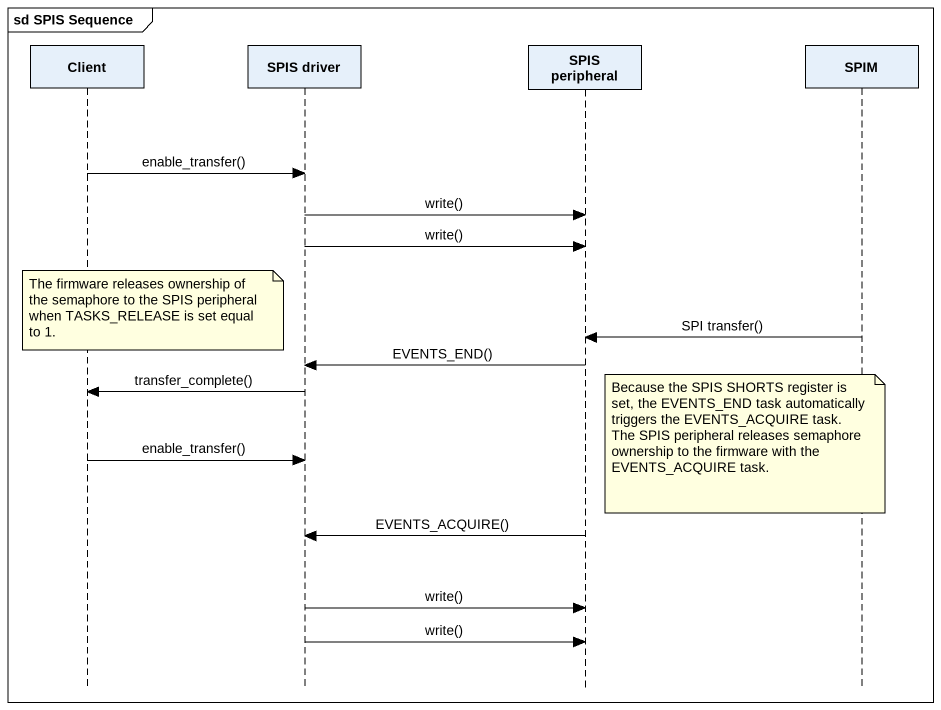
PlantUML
@startuml
mainframe sd SPIS Sequence
hide footbox
participant Client
participant "SPIS driver" as SPIS_driver
participant "SPIS peripheral" as SPIS_peripheral
participant SPIM

Client -> SPIS_driver : enable_transfer()
SPIS_driver -> SPIS_peripheral : write()
SPIS_driver -> SPIS_peripheral : write()
note over Client : The firmware releases ownership of the semaphore to the SPIS peripheral when TASKS_RELEASE is set equal to 1.
SPIM -> SPIS_peripheral : SPI transfer()
SPIS_peripheral -> SPIS_driver : EVENTS_END()
SPIS_driver -> Client : transfer_complete()
note over SPIM
  Because the SPIS SHORTS register is set, the EVENTS_END task automatically triggers the EVENTS_ACQUIRE task.
  The SPIS peripheral releases semaphore ownership to the firmware with the EVENTS_ACQUIRE task.
end note
Client -> SPIS_driver : enable_transfer()
SPIS_peripheral -> SPIS_driver : EVENTS_ACQUIRE()
SPIS_driver -> SPIS_peripheral : write()
SPIS_driver -> SPIS_peripheral : write()
@enduml
